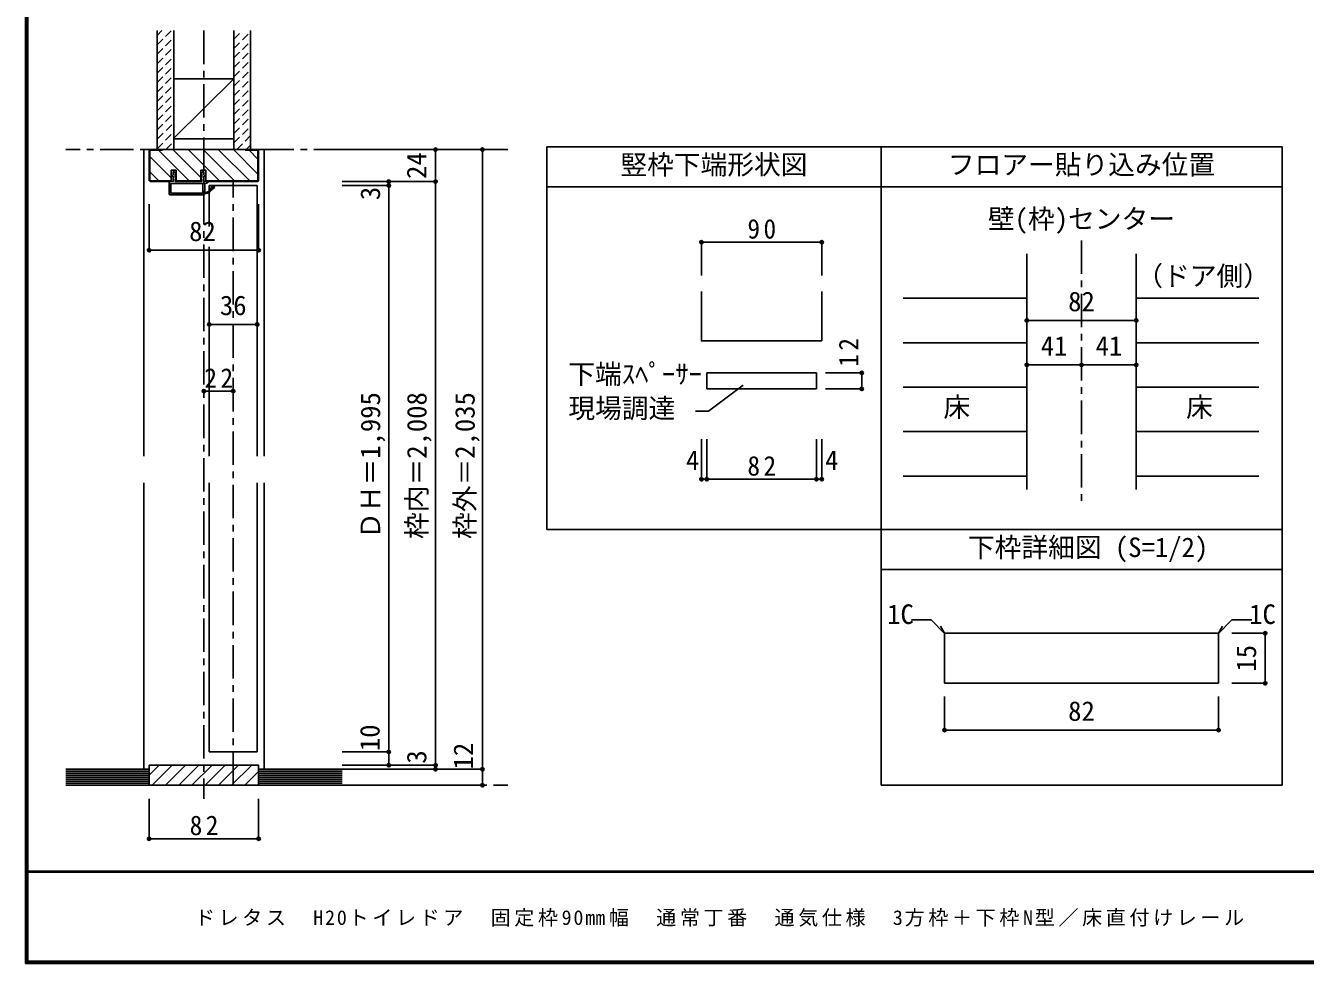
# Model space of a CAD drawing. Units: millimetres at full size, sheet at 1:5, with parts at other scales. Extents: x -973 to 977, y -718 to 696.
# Drawn here: x -973 to -16, y -701 to 1 of the extents above; entities that cross this region are included whole.
import ezdxf
from ezdxf.enums import TextEntityAlignment as Align

# ---------------------------------------------------------------- set-up
doc = ezdxf.new("R2010")
doc.units = ezdxf.units.MM
doc.header["$LTSCALE"] = 5
doc.header["$PDMODE"] = 32
doc.header["$PDSIZE"] = 2.5
doc.linetypes.add('CHAIN1', pattern=[8, 5, -1, 1, -1])
doc.linetypes.add('DASHED1', pattern=[1.8, 1.2, -0.6])
for name, color, linetype in [('0-0_補助線', 7, 'Continuous'), ('0-1_通り芯', 4, 'CHAIN1'), ('0-3_仕上げ', 7, 'Continuous'), ('0-4_枠', 3, 'Continuous'), ('0-6_扉', 6, 'Continuous'), ('0-A_文字', 7, 'Continuous'), ('0-B_寸法', 7, 'Continuous'), ('0-C_ハッチ', 4, 'DASHED1'), ('1-4_枠', 3, 'Continuous'), ('1-B_寸法', 4, 'Continuous'), ('F-1_枠', 6, 'Continuous'), ('F-A_文字', 7, 'Continuous')]:
    doc.layers.add(name, color=color, linetype=linetype)
doc.styles.add('ＭＳ ゴシック', font='')
doc.styles.get('ＭＳ ゴシック').set_extended_font_data('MS Gothic')

# ---------------------------------------------------------------- blocks, each defined once
blk = doc.blocks.new('2')
at = {"layer": '0-0_補助線'}
for p, q in [((-9.846, -9.622), (-9.846, 15.078)), ((-8.846, 16.078), (0.354, 16.078)), ((-8.846, 15.878), (0.637, 15.878)), ((-8.446, 14.378), (-8.446, -8.922)), ((-8.146, 14.678), (-1.546, 14.678)), ((-1.246, 14.378), (-1.246, -8.922)), ((0.154, 11.653), (2.154, 11.653)), ((0.154, 11.653), (0.154, -8.497)), ((2.154, 10.953), (2.154, 11.653)), ((3.154, 11.653), (2.512, 10.83)), ((3.154, 11.653), (6.154, 11.653)), ((4.154, 13.753), (4.154, 13.053)), ((5.154, 13.053), (4.512, 13.876)), ((7.154, 13.053), (5.154, 13.053)), ((6.154, 10.953), (6.154, 11.653)), ((7.558, 12.258), (6.516, 10.835)), ((-1.546, -9.222), (-8.146, -9.222)), ((0.154, -8.497), (2.154, -8.497)), ((2.154, -7.797), (2.154, -8.497)), ((3.154, -8.497), (2.512, -7.674)), ((3.154, -8.497), (6.154, -8.497)), ((6.154, -7.797), (6.154, -8.497)), ((7.558, -9.101), (6.516, -7.679)), ((-1.48, -10.622), (-8.846, -10.622)), ((-1.189, -10.85), (-0.732, -12.694)), ((0.354, -12.922), (-0.441, -12.922)), ((4.154, -9.897), (0.154, -9.897)), ((0.154, -9.897), (0.154, -10.622)), ((0.154, -10.622), (0.645, -12.548)), ((4.154, -10.597), (4.154, -9.897)), ((5.154, -9.897), (4.512, -10.72)), ((7.154, -9.897), (5.154, -9.897))]:
    blk.add_line(p, q, dxfattribs=at)
for points in [[(-9.646, 15.078), (-9.646, -9.622), (-9.846, -9.622)], [(4.154, 13.053), (0.154, 13.053), (0.649, 15.723)]]:
    blk.add_lwpolyline(points, dxfattribs=at)
for centre, radius, start, end in [((-8.846, 15.078), 1, 90, 180), ((-8.846, 15.078), 0.8, 90, 180), ((-8.146, 14.378), 0.3, 90, 180), ((-1.546, 14.378), 0.3, 0, 90), ((0.354, 15.778), 0.3, 349.49875, 90), ((2.354, 10.953), 0.2, 180, 322.03043), ((4.354, 13.753), 0.2, 37.96957, 180), ((6.354, 10.953), 0.2, 180, 323.78053), ((7.154, 12.553), 0.5, 323.78053, 90), ((-8.146, -8.922), 0.3, 180, 270), ((-1.546, -8.922), 0.3, 270, 0), ((2.354, -7.797), 0.2, 37.96957, 180), ((6.354, -7.797), 0.2, 36.21947, 180), ((7.154, -9.397), 0.5, 270, 36.21947), ((-8.846, -9.622), 1, 180, 270), ((-2.846, -10.72), 6, 179.06153, 259.29815), ((-2.846, -10.72), 5.3, 178.93757, 259.29815), ((-3.896, -16.272), 0.35, 259.29815, 79.29815), ((-1.48, -10.922), 0.3, 13.9282, 90), ((-0.441, -12.622), 0.3, 193.9282, 270), ((0.354, -12.622), 0.3, 270, 14.29438), ((4.354, -10.597), 0.2, 180, 322.03043)]:
    blk.add_arc(centre, radius, start, end, dxfattribs=at)
blk.add_point((-3.896, -16.622), dxfattribs=at)

msp = doc.modelspace()

# ---------------------------------------------------------------- linework, layer by layer
at = {"layer": '0-0_補助線', "color": 3}
msp.add_line((-377.693, -197.826), (-377.693, -234.786), dxfattribs=at)
at = {"layer": '0-0_補助線'}
for p, q in [((-463.693, -258.695), (-463.693, -270.695)), ((-381.693, -258.695), (-463.693, -258.695)), ((-436.538, -267.9), (-462.338, -287.249)), ((-381.693, -258.695), (-381.693, -270.695)), ((-381.693, -270.695), (-463.693, -270.695)), ((-472.183, -287.249), (-462.338, -287.249))]:
    msp.add_line(p, q, dxfattribs=at)
at = {"layer": '0-0_補助線', "color": 4}
for p, q in [((-347.803, -258.695), (-374.885, -258.695)), ((-347.803, -258.695), (-347.803, -270.695)), ((-347.803, -270.695), (-374.885, -270.695))]:
    msp.add_line(p, q, dxfattribs=at)
at = {"layer": '0-0_補助線', "color": 3}
msp.add_lwpolyline([(-467.693, -197.826), (-467.693, -234.786), (-377.693, -234.786)], dxfattribs=at)
at = {"layer": '0-0_補助線'}
for p in [(-347.803, -258.695), (-347.803, -270.695)]:
    msp.add_point(p, dxfattribs=at)
at = {"layer": '0-1_通り芯'}
for p, q in [((-839.976, -2.5), (-839.976, -577.5)), ((-612.619, -91.5), (-943.333, -91.5)), ((-817.976, -567.5), (-817.976, -115.5)), ((-183.347, -159.5), (-183.347, -356.007)), ((-943.333, -567.5), (-612.619, -567.5))]:
    msp.add_line(p, q, dxfattribs=at)
at = {"layer": '0-3_仕上げ', "color": 2}
for p, q in [((-874.976, -2.5), (-874.976, -91.5)), ((-862.476, -2.5), (-862.476, -91.5)), ((-817.476, -2.5), (-817.476, -91.5)), ((-804.976, -2.5), (-804.976, -91.5)), ((-880.976, -555.5), (-943.333, -555.5)), ((-880.976, -567.5), (-880.976, -555.5)), ((-798.976, -567.5), (-798.976, -555.5)), ((-798.976, -555.5), (-736.619, -555.5)), ((-880.976, -567.5), (-943.333, -567.5)), ((-798.976, -567.5), (-736.619, -567.5))]:
    msp.add_line(p, q, dxfattribs=at)
at = {"layer": '0-3_仕上げ', "color": 3}
for p, q in [((-862.476, -38.5), (-817.476, -38.5)), ((-862.476, -83.5), (-817.476, -83.5))]:
    msp.add_line(p, q, dxfattribs=at)
at = {"layer": '0-3_仕上げ'}
for p, q in [((-862.476, -82.928), (-817.476, -38.5)), ((-880.976, -557), (-943.333, -557)), ((-880.976, -558.5), (-943.333, -558.5)), ((-880.976, -560), (-943.333, -560)), ((-880.976, -561.5), (-943.333, -561.5)), ((-880.976, -563), (-943.333, -563)), ((-880.976, -564.5), (-943.333, -564.5)), ((-798.976, -557), (-736.619, -557)), ((-798.976, -558.5), (-736.619, -558.5)), ((-798.976, -560), (-736.619, -560)), ((-798.976, -561.5), (-736.619, -561.5)), ((-798.976, -563), (-736.619, -563)), ((-798.976, -564.5), (-736.619, -564.5)), ((-880.976, -566), (-943.333, -566)), ((-798.976, -566), (-736.619, -566))]:
    msp.add_line(p, q, dxfattribs=at)
at = {"layer": '0-3_仕上げ', "color": 4}
for p, q in [((-224.347, -202.801), (-316.814, -202.801)), ((-142.347, -202.801), (-50.761, -202.801)), ((-224.347, -236.103), (-316.814, -236.103)), ((-142.347, -236.103), (-50.761, -236.103)), ((-224.347, -269.404), (-316.814, -269.404)), ((-142.347, -269.404), (-50.761, -269.404)), ((-224.347, -302.706), (-316.814, -302.706)), ((-142.347, -302.706), (-50.761, -302.706)), ((-224.347, -336.007), (-316.814, -336.007)), ((-142.347, -336.007), (-50.761, -336.007))]:
    msp.add_line(p, q, dxfattribs=at)
at = {"layer": '0-4_枠', "color": 4}
for p, q in [((-880.976, -91.5), (-884.976, -91.5)), ((-884.976, -91.5), (-884.976, -321)), ((-798.976, -91.5), (-794.976, -91.5)), ((-794.976, -91.5), (-794.976, -321)), ((-884.976, -341), (-884.976, -555.5)), ((-794.976, -341), (-794.976, -555.5))]:
    msp.add_line(p, q, dxfattribs=at)
at = {"layer": '0-4_枠'}
for p, q in [((-798.976, -91.5), (-880.976, -91.5)), ((-880.476, -114.586), (-880.476, -92)), ((-870.976, -92), (-880.476, -92)), ((-870.976, -92), (-870.976, -91.5)), ((-808.976, -92), (-808.976, -91.5)), ((-808.976, -92), (-799.476, -92)), ((-799.476, -114.586), (-799.476, -92)), ((-880.062, -115), (-880.476, -114.586)), ((-864.476, -107), (-860.776, -107)), ((-864.476, -115.5), (-864.476, -107)), ((-860.776, -115.5), (-860.776, -107)), ((-842.176, -115.5), (-842.176, -107)), ((-799.89, -115), (-799.476, -114.586)), ((-880.269, -115.5), (-864.476, -115.5)), ((-880.062, -115), (-864.476, -115)), ((-860.776, -115), (-842.176, -115)), ((-860.776, -115.5), (-842.176, -115.5)), ((-799.89, -115), (-838.476, -115)), ((-799.683, -115.5), (-838.476, -115.5)), ((-224.347, -346.007), (-224.347, -169.5)), ((-142.347, -346.007), (-142.347, -169.5))]:
    msp.add_line(p, q, dxfattribs=at)
for points in [[(-880.269, -115.5), (-880.976, -114.793), (-880.976, -91.5)], [(-799.683, -115.5), (-798.976, -114.793), (-798.976, -91.5)], [(-842.176, -107), (-838.476, -107), (-838.476, -115.5)]]:
    msp.add_lwpolyline(points, dxfattribs=at)
msp.add_lwpolyline([(-880.976, -567.5), (-798.976, -567.5), (-798.976, -552.5), (-880.976, -552.5)], close=True, dxfattribs=at)
at = {"layer": '0-6_扉'}
for p, q in [((-835.976, -118.5), (-835.976, -149.19)), ((-835.976, -118.5), (-799.976, -118.5)), ((-799.976, -118.5), (-799.976, -321)), ((-835.976, -164.422), (-835.976, -321)), ((-835.976, -341), (-835.976, -542.5)), ((-799.976, -341), (-799.976, -542.5)), ((-799.976, -542.5), (-835.976, -542.5))]:
    msp.add_line(p, q, dxfattribs=at)
at = {"layer": '0-A_文字', "color": 3}
for p, q in [((-583.347, -89.5), (-583.347, -376.007)), ((-33.347, -89.5), (-583.347, -89.5)), ((-333.347, -89.5), (-333.347, -567.5)), ((-33.347, -89.5), (-33.347, -567.5)), ((-33.347, -119.5), (-583.347, -119.5)), ((-583.347, -376.007), (-33.347, -376.007)), ((-333.347, -406.007), (-33.347, -406.007)), ((-33.347, -567.5), (-333.347, -567.5))]:
    msp.add_line(p, q, dxfattribs=at)
at = {"layer": '0-B_寸法', "color": 4}
for p, q in [((-631.619, -91.5), (-736.619, -91.5)), ((-666.619, -91.5), (-666.619, -555.5)), ((-631.619, -91.5), (-631.619, -567.5)), ((-666.619, -115.5), (-736.619, -115.5)), ((-701.619, -118.5), (-736.619, -118.5)), ((-701.619, -115.5), (-701.619, -552.5)), ((-880.976, -166.922), (-880.976, -132.4)), ((-798.976, -166.922), (-798.976, -132.4)), ((-467.693, -160.894), (-377.693, -160.894)), ((-467.693, -160.894), (-467.693, -185.894)), ((-377.693, -160.894), (-377.693, -185.894)), ((-880.976, -166.922), (-798.976, -166.922)), ((-224.347, -219.452), (-142.347, -219.452)), ((-835.976, -222.382), (-799.976, -222.382)), ((-224.347, -252.753), (-142.347, -252.753)), ((-817.976, -272.382), (-839.976, -272.382)), ((-467.693, -338.343), (-467.693, -308.335)), ((-463.693, -338.343), (-463.693, -308.335)), ((-381.693, -338.343), (-381.693, -308.335)), ((-377.693, -338.343), (-377.693, -308.335)), ((-467.693, -338.343), (-463.693, -338.343)), ((-463.693, -338.343), (-381.693, -338.343)), ((-381.693, -338.343), (-377.693, -338.343)), ((-701.619, -542.5), (-736.619, -542.5)), ((-666.619, -552.5), (-736.619, -552.5)), ((-631.619, -555.5), (-736.619, -555.5)), ((-631.619, -567.5), (-736.619, -567.5)), ((-880.976, -607.5), (-880.976, -577.5)), ((-798.976, -607.5), (-798.976, -577.5)), ((-880.976, -607.5), (-798.976, -607.5))]:
    msp.add_line(p, q, dxfattribs=at)
at = {"layer": '0-B_寸法'}
for p in [(-666.619, -91.5), (-631.619, -91.5), (-701.619, -115.5), (-666.619, -115.5), (-701.619, -118.5), (-467.693, -160.894), (-377.693, -160.894), (-880.976, -166.922), (-798.976, -166.922), (-224.347, -219.452), (-142.347, -219.452), (-835.976, -222.382), (-799.976, -222.382), (-224.347, -252.753), (-183.347, -252.753), (-142.347, -252.753), (-839.976, -272.382), (-817.976, -272.382), (-467.693, -338.343), (-463.693, -338.343), (-381.693, -338.343), (-377.693, -338.343), (-701.619, -542.5), (-701.619, -552.5), (-666.619, -552.5), (-666.619, -555.5), (-631.619, -555.5), (-631.619, -567.5), (-880.976, -607.5), (-798.976, -607.5)]:
    msp.add_point(p, dxfattribs=at)
at = {"layer": '0-C_ハッチ'}
for p, q in [((-874.976, -6.04), (-871.436, -2.5)), ((-874.976, -13.111), (-864.365, -2.5)), ((-874.976, -20.182), (-862.476, -7.682)), ((-817.476, -8.748), (-811.228, -2.5)), ((-817.476, -15.819), (-804.976, -3.319)), ((-874.976, -27.253), (-862.476, -14.753)), ((-817.476, -22.89), (-804.976, -10.39)), ((-817.476, -29.961), (-804.976, -17.461)), ((-874.976, -34.324), (-862.476, -21.824)), ((-817.476, -37.032), (-804.976, -24.532)), ((-874.976, -41.395), (-862.476, -28.895)), ((-874.976, -48.466), (-862.476, -35.966)), ((-817.476, -44.103), (-804.976, -31.603)), ((-874.976, -55.537), (-862.476, -43.037)), ((-817.476, -51.174), (-804.976, -38.674)), ((-817.476, -58.246), (-804.976, -45.746)), ((-874.976, -62.608), (-862.476, -50.108)), ((-874.976, -69.679), (-862.476, -57.179)), ((-817.476, -65.317), (-804.976, -52.817)), ((-874.976, -76.751), (-862.476, -64.251)), ((-817.476, -72.388), (-804.976, -59.888)), ((-817.476, -79.459), (-804.976, -66.959)), ((-874.654, -83.5), (-862.476, -71.322)), ((-817.476, -86.53), (-804.976, -74.03)), ((-874.976, -90.893), (-862.476, -78.393)), ((-868.512, -91.5), (-862.476, -85.464)), ((-815.375, -91.5), (-804.976, -81.101)), ((-808.304, -91.5), (-804.976, -88.172))]:
    msp.add_line(p, q, dxfattribs=at)
at = {"layer": '0-C_ハッチ', "linetype": 'Continuous'}
for p, q in [((-873.947, -92), (-850.947, -115)), ((-863.133, -91.5), (-842.176, -112.457)), ((-851.819, -91.5), (-828.319, -115)), ((-840.505, -91.5), (-817.005, -115)), ((-829.192, -91.5), (-805.692, -115)), ((-817.878, -91.5), (-799.476, -109.902)), ((-806.064, -92), (-799.476, -98.588)), ((-880.476, -96.784), (-864.476, -112.784)), ((-880.476, -108.098), (-873.574, -115)), ((-880.976, -559.992), (-873.484, -552.5)), ((-878.584, -567.5), (-863.584, -552.5)), ((-868.685, -567.5), (-853.685, -552.5)), ((-858.785, -567.5), (-843.785, -552.5)), ((-848.886, -567.5), (-833.886, -552.5)), ((-838.986, -567.5), (-823.986, -552.5)), ((-829.087, -567.5), (-814.087, -552.5)), ((-819.187, -567.5), (-804.187, -552.5)), ((-809.288, -567.5), (-798.976, -557.188)), ((-799.388, -567.5), (-798.976, -567.088))]:
    msp.add_line(p, q, dxfattribs=at)
at = {"layer": '1-4_枠'}
for p, q in [((-285.14, -453.601), (-285.847, -454.308)), ((-285.847, -454.308), (-285.847, -491.101)), ((-81.554, -453.601), (-285.14, -453.601)), ((-81.554, -453.601), (-80.847, -454.308)), ((-80.847, -454.308), (-80.847, -491.101)), ((-285.847, -491.101), (-80.847, -491.101))]:
    msp.add_line(p, q, dxfattribs=at)
at = {"layer": '1-B_寸法'}
for p, q in [((-310.653, -443.601), (-295.847, -443.601)), ((-285.493, -453.955), (-295.847, -443.601)), ((-285.493, -453.955), (-288.765, -448.287)), ((-81.201, -453.955), (-70.847, -443.601)), ((-81.201, -453.955), (-77.929, -448.287)), ((-56.041, -443.601), (-70.847, -443.601)), ((-45.847, -453.601), (-70.847, -453.601)), ((-45.847, -453.601), (-45.847, -491.101)), ((-45.847, -491.101), (-70.847, -491.101)), ((-285.847, -526.101), (-285.847, -501.101)), ((-80.847, -526.101), (-80.847, -501.101)), ((-285.847, -526.101), (-80.847, -526.101))]:
    msp.add_line(p, q, dxfattribs=at)
at = {"layer": '1-B_寸法', "color": 7}
for p in [(-45.847, -453.601), (-45.847, -491.101), (-285.847, -526.101), (-80.847, -526.101)]:
    msp.add_point(p, dxfattribs=at)
at = {"layer": 'F-1_枠'}
for p, q in [((-973.347, 695.833), (-973.347, -700.833)), ((-972.514, 695.833), (-972.514, -700.833)), ((-971.68, 695.833), (-971.68, -700.833)), ((976.653, -631.667), (-973.347, -631.667)), ((976.653, -632.5), (-973.347, -632.5)), ((976.653, -699.167), (-973.347, -699.167)), ((976.653, -700), (-973.347, -700)), ((976.653, -700.833), (-973.347, -700.833))]:
    msp.add_line(p, q, dxfattribs=at)

# ---------------------------------------------------------------- block references
at = {"layer": '0-0_補助線', "rotation": 90}
msp.add_blockref('2', (-849.898, -115.654), dxfattribs=at)

# ---------------------------------------------------------------- texts
at = {"layer": '0-0_補助線', "style": 'ＭＳ ゴシック'}
for s, p in [('下端ｽﾍﾟｰｻｰ', (-567.274, -271.298)), ('現場調達', (-567.274, -296.893))]:
    msp.add_text(s, height=14.66, dxfattribs=at).set_placement(p, align=Align.BOTTOM_LEFT)
at = {"layer": '0-0_補助線', "insert": (-350.303, -254.122), "char_height": 14.66, "attachment_point": 7, "rotation": 90, "style": 'ＭＳ ゴシック'}
msp.add_mtext('\\T1.27;\\W0.95;12', dxfattribs=at)
at = {"layer": '0-A_文字', "style": 'ＭＳ ゴシック'}
for s, p in [('竪枠下端形状図', (-528.347, -114.5)), ('フロアー貼り込み位置', (-283.347, -114.5)), ('壁(枠)センター', (-253.347, -155.091)), ('（ドア側）', (-142.332, -197.835)), ('床', (-286.629, -296.055)), ('床', (-105.103, -296.055)), ('下枠詳細図 (S=1/2)', (-268.347, -401.007))]:
    msp.add_text(s, height=14.66, dxfattribs=at).set_placement(p, align=Align.BOTTOM_LEFT)
at = {"layer": '0-B_寸法', "style": 'ＭＳ ゴシック'}
for s, p in [('24', (-669.119, -113.5)), ('3', (-703.782, -129.385)), ('ＤＨ＝1,995', (-703.656, -383)), ('枠内＝2,008', (-668.976, -383)), ('枠外＝2,035', (-632.962, -383)), ('10', (-704.119, -541.875)), ('3', (-669.119, -551.25)), ('12', (-634.119, -555.567))]:
    msp.add_text(s, height=14.66, rotation=90, dxfattribs=at).set_placement(p, align=Align.BOTTOM_LEFT)
for s, p in [('82', (-850.976, -164.422)), ('36', (-827.976, -219.882)), ('82', (-193.347, -216.952)), ('41', (-213.847, -250.253)), ('41', (-172.847, -250.253)), ('4', (-479.332, -335.843)), ('4', (-375.209, -335.843))]:
    msp.add_text(s, height=14.66, dxfattribs=at).set_placement(p, align=Align.BOTTOM_LEFT)
at = {"layer": '0-B_寸法', "char_height": 14.66, "attachment_point": 7, "style": 'ＭＳ ゴシック'}
for s, insert in [('\\T1.27;\\W0.95;90', (-433.318, -158.394)), ('\\T1.27;\\W0.95;22', (-839.601, -269.882)), ('\\T1.27;\\W0.95;82', (-433.318, -335.843)), ('\\T1.27;\\W0.95;82', (-850.601, -605))]:
    msp.add_mtext(s, dxfattribs=dict(at, insert=insert))
at = {"layer": '1-B_寸法', "color": 7, "style": 'ＭＳ ゴシック'}
for s, p in [('1C', (-328.778, -451.101)), ('1C', (-57.916, -451.101)), ('82', (-193.347, -523.601))]:
    msp.add_text(s, height=14.66, dxfattribs=at).set_placement(p, align=Align.BOTTOM_LEFT)
msp.add_text('15', height=14.66, rotation=90, dxfattribs=at).set_placement((-48.347, -482.351), align=Align.BOTTOM_LEFT)
at = {"layer": 'F-A_文字', "insert": (-846.68, -673.333), "char_height": 11, "attachment_point": 7, "style": 'ＭＳ ゴシック'}
msp.add_mtext('\\T1.18;ドレタス\u3000H20トイレドア\u3000固定枠90㎜幅\u3000通常丁番\u3000通気仕様\u30003方枠＋下枠N型／床直付けレール', dxfattribs=at)

doc.saveas('drawing.dxf')
